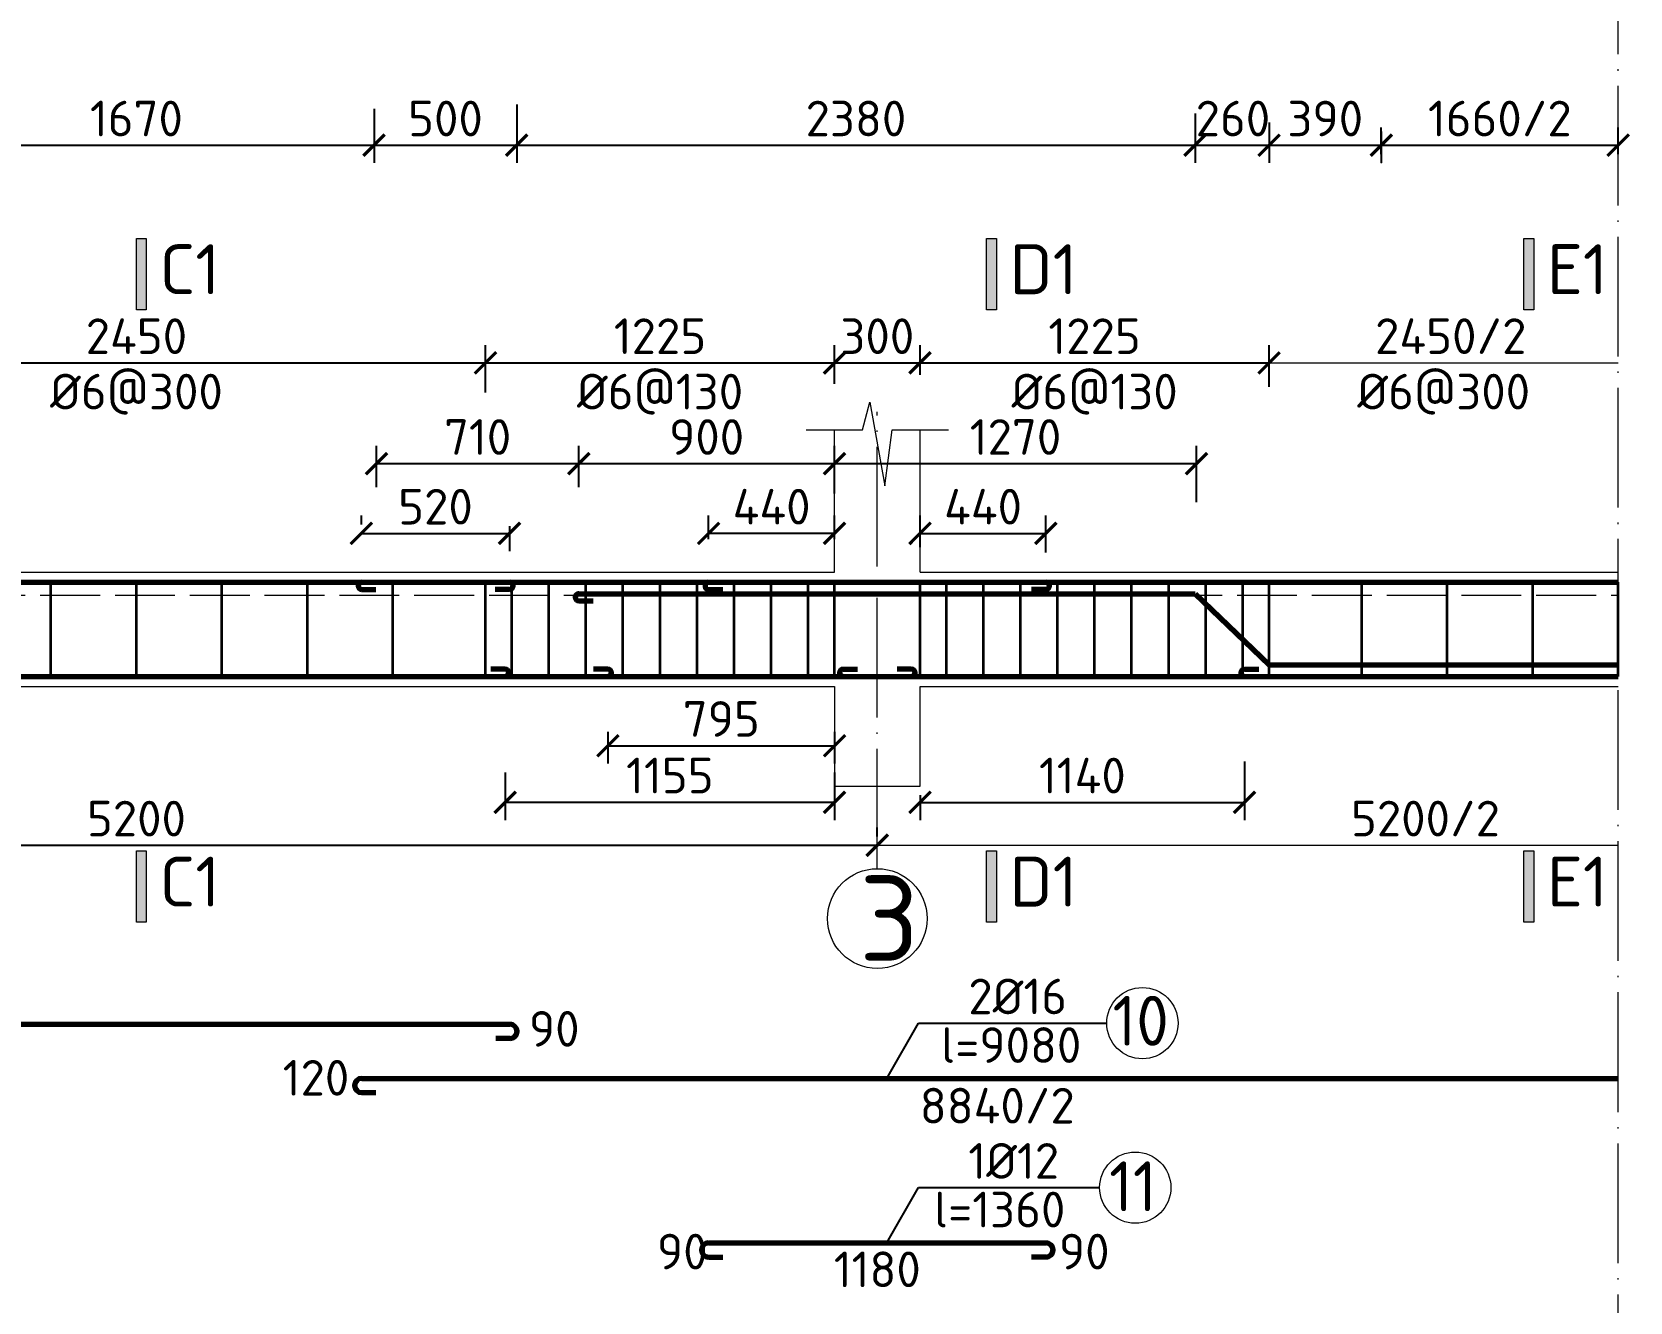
# Model space of a CAD drawing. Header units: millimetres. Extents: x 0 to 4970, y -594 to 1412.
# Drawn here: x 2054.2 to 2166.3, y 349.6 to 438.7 of the extents above; entities that cross this region are included whole.
import ezdxf

# ---------------------------------------------------------------- set-up
doc = ezdxf.new("R2010")
doc.units = ezdxf.units.MM
doc.header["$LTSCALE"] = 0.35
doc.header["$PDMODE"] = 3
doc.linetypes.add('ACAD_ISO02W100', pattern=[15, 12, -3])
doc.linetypes.add('ACAD_ISO04W100', pattern=[30, 24, -3, 0, -3])
doc.layers.get('0').update_dxf_attribs({"lineweight": 50})
for name, color, linetype, lineweight in [('Cot Dai', 7, 'Continuous', 35), ('Cot thep', 2, 'Continuous', 70), ('Cotthepcat', 3, 'Continuous', 70), ('Duong Bao', 6, 'Continuous', 18), ('Kich Thuoc', 1, 'Continuous', 20), ('Ky Hieu', 4, 'Continuous', 20), ('Net Khuat', 5, 'ACAD_ISO02W100', 20), ('NetCat', 7, 'Continuous', 20), ('Text', 40, 'Continuous', 20), ('Truc', 3, 'ACAD_ISO04W100', 20)]:
    doc.layers.add(name, color=color, linetype=linetype, lineweight=lineweight)
doc.styles.get("Standard").update_dxf_attribs({"font": 'isocpeur.ttf'})
doc.styles.add('VN', font='')
doc.styles.get('VN').set_extended_font_data('TCVN 7284')
doc.dimstyles.new('Dim20', dxfattribs={"dimtxt": 2.5, "dimasz": 1.5, "dimexe": 1.25, "dimexo": 0.625, "dimtad": 1, "dimlfac": 20, "dimtxsty": 'Standard', "dimblk": 'ARCHTICK', "dimcen": 2.5, "dimadec": 0, "dimazin": 0, "dimtfac": 1, "dimtmove": 0, "dimatfit": 3, "dimfxl": 1, "dimarcsym": 0})
doc.dimstyles.new('Dim50', dxfattribs={"dimtxt": 2.5, "dimasz": 1.5, "dimexe": 1.25, "dimexo": 0.625, "dimtad": 1, "dimlfac": 50, "dimtxsty": 'Standard', "dimblk": 'ARCHTICK', "dimcen": 2.5, "dimadec": 0, "dimazin": 0, "dimtfac": 1, "dimtmove": 0, "dimatfit": 3, "dimfxl": 1, "dimarcsym": 0})
doc.dimstyles.new('Dim50KT', dxfattribs={"dimtxt": 2.5, "dimasz": 1.5, "dimexe": 1.25, "dimexo": 0.625, "dimtad": 1, "dimlfac": 50, "dimtxsty": 'Standard', "dimblk": 'ARCHTICK', "dimcen": 2.5, "dimse1": 1, "dimse2": 1, "dimsd1": 1, "dimsd2": 1, "dimadec": 0, "dimazin": 0, "dimtfac": 1, "dimtmove": 0, "dimatfit": 3, "dimfxl": 1, "dimarcsym": 0})

# ---------------------------------------------------------------- blocks, each defined once
blk = doc.blocks.new('_ArchTick')
at = {"color": 0, "linetype": 'ByBlock', "const_width": 0.15}
blk.add_lwpolyline([(-0.5, -0.5), (0.5, 0.5)], dxfattribs=at)
blk = doc.blocks.new('*D39')
at = {"layer": 'Defpoints', "color": 0}
for p in [(2044.83, 433.63), (2078.19, 433.93), (2078.19, 430.76)]:
    blk.add_point(p, dxfattribs=at)
at = {"layer": 'Kich Thuoc', "color": 0, "lineweight": -2}
for p, q in [((2044.83, 433), (2044.83, 429.51)), ((2078.19, 433.31), (2078.19, 429.51)), ((2044.83, 430.76), (2078.19, 430.76))]:
    blk.add_line(p, q, dxfattribs=at)
at = {"layer": 'Kich Thuoc', "color": 0, "lineweight": -2, "xscale": 1.5, "yscale": 1.5, "zscale": 1.5, "rotation": 180}
blk.add_blockref('_ArchTick', (2044.83, 430.76), dxfattribs=at)
at = {"layer": 'Kich Thuoc', "color": 0, "lineweight": -2, "xscale": 1.5, "yscale": 1.5, "zscale": 1.5}
blk.add_blockref('_ArchTick', (2078.19, 430.76), dxfattribs=at)
at = {"layer": 'Kich Thuoc', "color": 0, "insert": (2061.51, 432.63), "char_height": 2.5, "attachment_point": 5}
blk.add_mtext('1670', dxfattribs=at)
blk = doc.blocks.new('*D40')
at = {"layer": 'Defpoints', "color": 0}
for p in [(2088.2, 434.23), (2078.19, 433.93), (2088.2, 430.76)]:
    blk.add_point(p, dxfattribs=at)
at = {"layer": 'Kich Thuoc', "color": 0, "lineweight": -2}
for p, q in [((2078.19, 433.31), (2078.19, 429.51)), ((2088.2, 433.61), (2088.2, 429.51)), ((2078.19, 430.76), (2088.2, 430.76))]:
    blk.add_line(p, q, dxfattribs=at)
at = {"layer": 'Kich Thuoc', "color": 0, "lineweight": -2, "xscale": 1.5, "yscale": 1.5, "zscale": 1.5, "rotation": 180}
blk.add_blockref('_ArchTick', (2078.19, 430.76), dxfattribs=at)
at = {"layer": 'Kich Thuoc', "color": 0, "lineweight": -2, "xscale": 1.5, "yscale": 1.5, "zscale": 1.5}
blk.add_blockref('_ArchTick', (2088.2, 430.76), dxfattribs=at)
at = {"layer": 'Kich Thuoc', "color": 0, "insert": (2083.2, 432.63), "char_height": 2.5, "attachment_point": 5}
blk.add_mtext('500', dxfattribs=at)
blk = doc.blocks.new('*D41')
at = {"layer": 'Defpoints', "color": 0}
for p in [(2088.2, 434.23), (2135.81, 433.61), (2135.81, 430.76)]:
    blk.add_point(p, dxfattribs=at)
at = {"layer": 'Kich Thuoc', "color": 0, "lineweight": -2}
for p, q in [((2088.2, 433.61), (2088.2, 429.51)), ((2135.81, 432.98), (2135.81, 429.51)), ((2088.2, 430.76), (2135.81, 430.76))]:
    blk.add_line(p, q, dxfattribs=at)
at = {"layer": 'Kich Thuoc', "color": 0, "lineweight": -2, "xscale": 1.5, "yscale": 1.5, "zscale": 1.5, "rotation": 180}
blk.add_blockref('_ArchTick', (2088.2, 430.76), dxfattribs=at)
at = {"layer": 'Kich Thuoc', "color": 0, "lineweight": -2, "xscale": 1.5, "yscale": 1.5, "zscale": 1.5}
blk.add_blockref('_ArchTick', (2135.81, 430.76), dxfattribs=at)
at = {"layer": 'Kich Thuoc', "color": 0, "insert": (2112.01, 432.63), "char_height": 2.5, "attachment_point": 5}
blk.add_mtext('2380', dxfattribs=at)
blk = doc.blocks.new('*D42')
at = {"layer": 'Defpoints', "color": 0}
for p in [(2135.81, 433.61), (2141.01, 432.98), (2141.01, 430.76)]:
    blk.add_point(p, dxfattribs=at)
at = {"layer": 'Kich Thuoc', "color": 0, "lineweight": -2}
for p, q in [((2135.81, 432.98), (2135.81, 429.51)), ((2141.01, 432.36), (2141.01, 429.51)), ((2135.81, 430.76), (2141.01, 430.76))]:
    blk.add_line(p, q, dxfattribs=at)
at = {"layer": 'Kich Thuoc', "color": 0, "lineweight": -2, "xscale": 1.5, "yscale": 1.5, "zscale": 1.5, "rotation": 180}
blk.add_blockref('_ArchTick', (2135.81, 430.76), dxfattribs=at)
at = {"layer": 'Kich Thuoc', "color": 0, "lineweight": -2, "xscale": 1.5, "yscale": 1.5, "zscale": 1.5}
blk.add_blockref('_ArchTick', (2141.01, 430.76), dxfattribs=at)
at = {"layer": 'Kich Thuoc', "color": 0, "insert": (2138.47, 432.63), "char_height": 2.5, "attachment_point": 5}
blk.add_mtext('260', dxfattribs=at)
blk = doc.blocks.new('*D43')
at = {"layer": 'Defpoints', "color": 0}
for p in [(2141.01, 432.98), (2148.88, 432.36), (2148.88, 430.76)]:
    blk.add_point(p, dxfattribs=at)
at = {"layer": 'Kich Thuoc', "color": 0, "lineweight": -2}
for p, q in [((2141.01, 432.36), (2141.01, 429.51)), ((2141.01, 430.76), (2148.88, 430.76)), ((2148.88, 431.73), (2148.88, 429.51))]:
    blk.add_line(p, q, dxfattribs=at)
at = {"layer": 'Kich Thuoc', "color": 0, "lineweight": -2, "xscale": 1.5, "yscale": 1.5, "zscale": 1.5, "rotation": 180}
blk.add_blockref('_ArchTick', (2141.01, 430.76), dxfattribs=at)
at = {"layer": 'Kich Thuoc', "color": 0, "lineweight": -2, "xscale": 1.5, "yscale": 1.5, "zscale": 1.5}
blk.add_blockref('_ArchTick', (2148.88, 430.76), dxfattribs=at)
at = {"layer": 'Kich Thuoc', "color": 0, "insert": (2144.95, 432.63), "char_height": 2.5, "attachment_point": 5}
blk.add_mtext('390', dxfattribs=at)
blk = doc.blocks.new('*D45')
at = {"layer": 'Defpoints', "color": 0}
for p in [(2101.67, 350.03), (2125.34, 350.03), (2125.34, 350.03)]:
    blk.add_point(p, dxfattribs=at)
at = {"layer": 'Kich Thuoc', "color": 0, "insert": (2113.51, 351.9), "char_height": 2.5, "attachment_point": 5}
blk.add_mtext('1180', dxfattribs=at)
blk = doc.blocks.new('*D46')
at = {"layer": 'Defpoints', "color": 0}
for p in [(2078.36, 365.46), (2165.51, 365.46), (2165.51, 361.51)]:
    blk.add_point(p, dxfattribs=at)
at = {"layer": 'Kich Thuoc', "color": 0, "insert": (2121.93, 363.38), "char_height": 2.5, "attachment_point": 5}
blk.add_mtext('8840/2', dxfattribs=at)
blk = doc.blocks.new('*D54')
at = {"layer": 'Defpoints', "color": 0}
for p in [(2009.51, 381.65), (2113.51, 381.65), (2113.51, 381.65)]:
    blk.add_point(p, dxfattribs=at)
at = {"layer": 'Kich Thuoc', "color": 0, "lineweight": -2}
for p, q in [((2009.51, 382.27), (2009.51, 382.9)), ((2113.51, 382.27), (2113.51, 382.9)), ((2009.51, 381.65), (2113.51, 381.65))]:
    blk.add_line(p, q, dxfattribs=at)
at = {"layer": 'Kich Thuoc', "color": 0, "lineweight": -2, "xscale": 1.5, "yscale": 1.5, "zscale": 1.5, "rotation": 180}
blk.add_blockref('_ArchTick', (2009.51, 381.65), dxfattribs=at)
at = {"layer": 'Kich Thuoc', "color": 0, "lineweight": -2, "xscale": 1.5, "yscale": 1.5, "zscale": 1.5}
blk.add_blockref('_ArchTick', (2113.51, 381.65), dxfattribs=at)
at = {"layer": 'Kich Thuoc', "color": 0, "insert": (2061.51, 383.52), "char_height": 2.5, "attachment_point": 5}
blk.add_mtext('5200', dxfattribs=at)
blk = doc.blocks.new('*D61')
at = {"layer": 'Defpoints', "color": 0}
for p in [(2086.01, 415.49), (2037.01, 414.74), (2086.01, 412.77)]:
    blk.add_point(p, dxfattribs=at)
at = {"layer": 'Kich Thuoc', "color": 0, "lineweight": -2}
for p, q in [((2037.01, 415.36), (2037.01, 416.74)), ((2086.01, 413.4), (2086.01, 416.74)), ((2037.01, 415.49), (2086.01, 415.49))]:
    blk.add_line(p, q, dxfattribs=at)
at = {"layer": 'Kich Thuoc', "color": 0, "lineweight": -2, "xscale": 1.5, "yscale": 1.5, "zscale": 1.5, "rotation": 180}
blk.add_blockref('_ArchTick', (2037.01, 415.49), dxfattribs=at)
at = {"layer": 'Kich Thuoc', "color": 0, "lineweight": -2, "xscale": 1.5, "yscale": 1.5, "zscale": 1.5}
blk.add_blockref('_ArchTick', (2086.01, 415.49), dxfattribs=at)
at = {"layer": 'Kich Thuoc', "color": 0, "insert": (2061.51, 417.36), "char_height": 2.5, "attachment_point": 5}
blk.add_mtext('2450', dxfattribs=at)
blk = doc.blocks.new('*D62')
at = {"layer": 'Defpoints', "color": 0}
for p in [(2110.51, 415.49), (2086.01, 412.77), (2110.51, 413.4)]:
    blk.add_point(p, dxfattribs=at)
at = {"layer": 'Kich Thuoc', "color": 0, "lineweight": -2}
for p, q in [((2086.01, 413.4), (2086.01, 416.74)), ((2110.51, 414.02), (2110.51, 416.74)), ((2086.01, 415.49), (2110.51, 415.49))]:
    blk.add_line(p, q, dxfattribs=at)
at = {"layer": 'Kich Thuoc', "color": 0, "lineweight": -2, "xscale": 1.5, "yscale": 1.5, "zscale": 1.5, "rotation": 180}
blk.add_blockref('_ArchTick', (2086.01, 415.49), dxfattribs=at)
at = {"layer": 'Kich Thuoc', "color": 0, "lineweight": -2, "xscale": 1.5, "yscale": 1.5, "zscale": 1.5}
blk.add_blockref('_ArchTick', (2110.51, 415.49), dxfattribs=at)
at = {"layer": 'Kich Thuoc', "color": 0, "insert": (2098.26, 417.36), "char_height": 2.5, "attachment_point": 5}
blk.add_mtext('1225', dxfattribs=at)
blk = doc.blocks.new('*D63')
at = {"layer": 'Defpoints', "color": 0}
for p in [(2116.51, 415.49), (2116.51, 414.02), (2110.51, 413.4)]:
    blk.add_point(p, dxfattribs=at)
at = {"layer": 'Kich Thuoc', "color": 0, "lineweight": -2}
for p, q in [((2110.51, 414.02), (2110.51, 416.74)), ((2116.51, 414.65), (2116.51, 416.74)), ((2110.51, 415.49), (2116.51, 415.49))]:
    blk.add_line(p, q, dxfattribs=at)
at = {"layer": 'Kich Thuoc', "color": 0, "lineweight": -2, "xscale": 1.5, "yscale": 1.5, "zscale": 1.5, "rotation": 180}
blk.add_blockref('_ArchTick', (2110.51, 415.49), dxfattribs=at)
at = {"layer": 'Kich Thuoc', "color": 0, "lineweight": -2, "xscale": 1.5, "yscale": 1.5, "zscale": 1.5}
blk.add_blockref('_ArchTick', (2116.51, 415.49), dxfattribs=at)
at = {"layer": 'Kich Thuoc', "color": 0, "insert": (2113.51, 417.36), "char_height": 2.5, "attachment_point": 5}
blk.add_mtext('300', dxfattribs=at)
blk = doc.blocks.new('*D64')
at = {"layer": 'Defpoints', "color": 0}
for p in [(2141.01, 415.49), (2116.51, 414.02), (2141.01, 413.19)]:
    blk.add_point(p, dxfattribs=at)
at = {"layer": 'Kich Thuoc', "color": 0, "lineweight": -2}
for p, q in [((2116.51, 414.65), (2116.51, 416.74)), ((2141.01, 413.81), (2141.01, 416.74)), ((2116.51, 415.49), (2141.01, 415.49))]:
    blk.add_line(p, q, dxfattribs=at)
at = {"layer": 'Kich Thuoc', "color": 0, "lineweight": -2, "xscale": 1.5, "yscale": 1.5, "zscale": 1.5, "rotation": 180}
blk.add_blockref('_ArchTick', (2116.51, 415.49), dxfattribs=at)
at = {"layer": 'Kich Thuoc', "color": 0, "lineweight": -2, "xscale": 1.5, "yscale": 1.5, "zscale": 1.5}
blk.add_blockref('_ArchTick', (2141.01, 415.49), dxfattribs=at)
at = {"layer": 'Kich Thuoc', "color": 0, "insert": (2128.76, 417.36), "char_height": 2.5, "attachment_point": 5}
blk.add_mtext('1225', dxfattribs=at)
blk = doc.blocks.new('*D71')
at = {"layer": 'Defpoints', "color": 0}
for p in [(2094.6, 390.23), (2110.51, 390.23), (2110.51, 388.63)]:
    blk.add_point(p, dxfattribs=at)
at = {"layer": 'Kich Thuoc', "color": 0, "lineweight": -2}
for p, q in [((2094.6, 389.6), (2094.6, 387.38)), ((2110.51, 389.6), (2110.51, 387.38)), ((2094.6, 388.63), (2110.51, 388.63))]:
    blk.add_line(p, q, dxfattribs=at)
at = {"layer": 'Kich Thuoc', "color": 0, "lineweight": -2, "xscale": 1.5, "yscale": 1.5, "zscale": 1.5, "rotation": 180}
blk.add_blockref('_ArchTick', (2094.6, 388.63), dxfattribs=at)
at = {"layer": 'Kich Thuoc', "color": 0, "lineweight": -2, "xscale": 1.5, "yscale": 1.5, "zscale": 1.5}
blk.add_blockref('_ArchTick', (2110.51, 388.63), dxfattribs=at)
at = {"layer": 'Kich Thuoc', "color": 0, "insert": (2102.56, 390.51), "char_height": 2.5, "attachment_point": 5}
blk.add_mtext('795', dxfattribs=at)
blk = doc.blocks.new('*D72')
at = {"layer": 'Defpoints', "color": 0}
for p in [(2087.39, 387.38), (2110.51, 387.38), (2087.39, 384.66)]:
    blk.add_point(p, dxfattribs=at)
at = {"layer": 'Kich Thuoc', "color": 0, "lineweight": -2}
for p, q in [((2087.39, 386.76), (2087.39, 383.41)), ((2110.51, 386.76), (2110.51, 383.41)), ((2110.51, 384.66), (2087.39, 384.66))]:
    blk.add_line(p, q, dxfattribs=at)
at = {"layer": 'Kich Thuoc', "color": 0, "lineweight": -2, "xscale": 1.5, "yscale": 1.5, "zscale": 1.5, "rotation": 180}
blk.add_blockref('_ArchTick', (2087.39, 384.66), dxfattribs=at)
at = {"layer": 'Kich Thuoc', "color": 0, "lineweight": -2, "xscale": 1.5, "yscale": 1.5, "zscale": 1.5}
blk.add_blockref('_ArchTick', (2110.51, 384.66), dxfattribs=at)
at = {"layer": 'Kich Thuoc', "color": 0, "insert": (2098.95, 386.54), "char_height": 2.5, "attachment_point": 5}
blk.add_mtext('1155', dxfattribs=at)
blk = doc.blocks.new('*D118')
at = {"layer": 'Defpoints', "color": 0}
for p in [(2139.28, 388.14), (2116.51, 385.8), (2139.28, 384.66)]:
    blk.add_point(p, dxfattribs=at)
at = {"layer": 'Kich Thuoc', "color": 0, "lineweight": -2}
for p, q in [((2139.28, 387.52), (2139.28, 383.41)), ((2116.51, 385.17), (2116.51, 383.41)), ((2116.51, 384.66), (2139.28, 384.66))]:
    blk.add_line(p, q, dxfattribs=at)
at = {"layer": 'Kich Thuoc', "color": 0, "lineweight": -2, "xscale": 1.5, "yscale": 1.5, "zscale": 1.5, "rotation": 180}
blk.add_blockref('_ArchTick', (2116.51, 384.66), dxfattribs=at)
at = {"layer": 'Kich Thuoc', "color": 0, "lineweight": -2, "xscale": 1.5, "yscale": 1.5, "zscale": 1.5}
blk.add_blockref('_ArchTick', (2139.28, 384.66), dxfattribs=at)
at = {"layer": 'Kich Thuoc', "color": 0, "insert": (2127.9, 386.54), "char_height": 2.5, "attachment_point": 5}
blk.add_mtext('1140', dxfattribs=at)
blk = doc.blocks.new('*D73')
at = {"layer": 'Defpoints', "color": 0}
for p in [(2087.7, 404.66), (2077.3, 403.53), (2087.7, 403.53)]:
    blk.add_point(p, dxfattribs=at)
at = {"layer": 'Kich Thuoc', "color": 0, "lineweight": -2}
for p, q in [((2077.3, 404.15), (2077.3, 404.78)), ((2087.7, 404.03), (2087.7, 402.28)), ((2077.3, 403.53), (2087.7, 403.53))]:
    blk.add_line(p, q, dxfattribs=at)
at = {"layer": 'Kich Thuoc', "color": 0, "lineweight": -2, "xscale": 1.5, "yscale": 1.5, "zscale": 1.5, "rotation": 180}
blk.add_blockref('_ArchTick', (2077.3, 403.53), dxfattribs=at)
at = {"layer": 'Kich Thuoc', "color": 0, "lineweight": -2, "xscale": 1.5, "yscale": 1.5, "zscale": 1.5}
blk.add_blockref('_ArchTick', (2087.7, 403.53), dxfattribs=at)
at = {"layer": 'Kich Thuoc', "color": 0, "insert": (2082.5, 405.4), "char_height": 2.5, "attachment_point": 5}
blk.add_mtext('520', dxfattribs=at)
blk = doc.blocks.new('*D74')
at = {"layer": 'Defpoints', "color": 0}
for p in [(2092.56, 408.42), (2078.36, 406.15), (2092.56, 406.15)]:
    blk.add_point(p, dxfattribs=at)
at = {"layer": 'Kich Thuoc', "color": 0, "lineweight": -2}
for p, q in [((2078.36, 406.78), (2078.36, 409.67)), ((2092.56, 406.78), (2092.56, 409.67)), ((2078.36, 408.42), (2092.56, 408.42))]:
    blk.add_line(p, q, dxfattribs=at)
at = {"layer": 'Kich Thuoc', "color": 0, "lineweight": -2, "xscale": 1.5, "yscale": 1.5, "zscale": 1.5, "rotation": 180}
blk.add_blockref('_ArchTick', (2078.36, 408.42), dxfattribs=at)
at = {"layer": 'Kich Thuoc', "color": 0, "lineweight": -2, "xscale": 1.5, "yscale": 1.5, "zscale": 1.5}
blk.add_blockref('_ArchTick', (2092.56, 408.42), dxfattribs=at)
at = {"layer": 'Kich Thuoc', "color": 0, "insert": (2085.46, 410.29), "char_height": 2.5, "attachment_point": 5}
blk.add_mtext('710', dxfattribs=at)
blk = doc.blocks.new('*D75')
at = {"layer": 'Defpoints', "color": 0}
for p in [(2110.51, 408.42), (2092.56, 406.15), (2110.51, 405.7)]:
    blk.add_point(p, dxfattribs=at)
at = {"layer": 'Kich Thuoc', "color": 0, "lineweight": -2}
for p, q in [((2092.56, 406.78), (2092.56, 409.67)), ((2110.51, 406.32), (2110.51, 409.67)), ((2092.56, 408.42), (2110.51, 408.42))]:
    blk.add_line(p, q, dxfattribs=at)
at = {"layer": 'Kich Thuoc', "color": 0, "lineweight": -2, "xscale": 1.5, "yscale": 1.5, "zscale": 1.5, "rotation": 180}
blk.add_blockref('_ArchTick', (2092.56, 408.42), dxfattribs=at)
at = {"layer": 'Kich Thuoc', "color": 0, "lineweight": -2, "xscale": 1.5, "yscale": 1.5, "zscale": 1.5}
blk.add_blockref('_ArchTick', (2110.51, 408.42), dxfattribs=at)
at = {"layer": 'Kich Thuoc', "color": 0, "insert": (2101.53, 410.29), "char_height": 2.5, "attachment_point": 5}
blk.add_mtext('900', dxfattribs=at)
blk = doc.blocks.new('*D76')
at = {"layer": 'Defpoints', "color": 0}
for p in [(2101.67, 403.53), (2101.67, 402.49), (2110.51, 402.49)]:
    blk.add_point(p, dxfattribs=at)
at = {"layer": 'Kich Thuoc', "color": 0, "lineweight": -2}
for p, q in [((2101.67, 403.12), (2101.67, 404.78)), ((2110.51, 403.12), (2110.51, 404.78)), ((2110.51, 403.53), (2101.67, 403.53))]:
    blk.add_line(p, q, dxfattribs=at)
at = {"layer": 'Kich Thuoc', "color": 0, "lineweight": -2, "xscale": 1.5, "yscale": 1.5, "zscale": 1.5, "rotation": 180}
blk.add_blockref('_ArchTick', (2101.67, 403.53), dxfattribs=at)
at = {"layer": 'Kich Thuoc', "color": 0, "lineweight": -2, "xscale": 1.5, "yscale": 1.5, "zscale": 1.5}
blk.add_blockref('_ArchTick', (2110.51, 403.53), dxfattribs=at)
at = {"layer": 'Kich Thuoc', "color": 0, "insert": (2106.09, 405.4), "char_height": 2.5, "attachment_point": 5}
blk.add_mtext('440', dxfattribs=at)
blk = doc.blocks.new('*D77')
at = {"layer": 'Defpoints', "color": 0}
for p in [(2125.34, 403.53), (2116.51, 401.93), (2125.34, 401.55)]:
    blk.add_point(p, dxfattribs=at)
at = {"layer": 'Kich Thuoc', "color": 0, "lineweight": -2}
for p, q in [((2116.51, 402.56), (2116.51, 404.78)), ((2125.34, 402.18), (2125.34, 404.78)), ((2116.51, 403.53), (2125.34, 403.53))]:
    blk.add_line(p, q, dxfattribs=at)
at = {"layer": 'Kich Thuoc', "color": 0, "lineweight": -2, "xscale": 1.5, "yscale": 1.5, "zscale": 1.5, "rotation": 180}
blk.add_blockref('_ArchTick', (2116.51, 403.53), dxfattribs=at)
at = {"layer": 'Kich Thuoc', "color": 0, "lineweight": -2, "xscale": 1.5, "yscale": 1.5, "zscale": 1.5}
blk.add_blockref('_ArchTick', (2125.34, 403.53), dxfattribs=at)
at = {"layer": 'Kich Thuoc', "color": 0, "insert": (2120.93, 405.4), "char_height": 2.5, "attachment_point": 5}
blk.add_mtext('440', dxfattribs=at)
blk = doc.blocks.new('*D78')
at = {"layer": 'Defpoints', "color": 0}
for p in [(2110.51, 408.42), (2135.91, 408.42), (2135.91, 405.1)]:
    blk.add_point(p, dxfattribs=at)
at = {"layer": 'Kich Thuoc', "color": 0, "lineweight": -2}
for p, q in [((2110.51, 409.04), (2110.51, 409.67)), ((2135.91, 405.72), (2135.91, 409.67)), ((2110.51, 408.42), (2135.91, 408.42))]:
    blk.add_line(p, q, dxfattribs=at)
at = {"layer": 'Kich Thuoc', "color": 0, "lineweight": -2, "xscale": 1.5, "yscale": 1.5, "zscale": 1.5, "rotation": 180}
blk.add_blockref('_ArchTick', (2110.51, 408.42), dxfattribs=at)
at = {"layer": 'Kich Thuoc', "color": 0, "lineweight": -2, "xscale": 1.5, "yscale": 1.5, "zscale": 1.5}
blk.add_blockref('_ArchTick', (2135.91, 408.42), dxfattribs=at)
at = {"layer": 'Kich Thuoc', "color": 0, "insert": (2123.21, 410.29), "char_height": 2.5, "attachment_point": 5}
blk.add_mtext('1270', dxfattribs=at)
blk = doc.blocks.new('*D222')
at = {"layer": 'Defpoints', "color": 0}
for p in [(2165.51, 430.76), (2148.88, 429.51), (2165.51, 429.51)]:
    blk.add_point(p, dxfattribs=at)
at = {"layer": 'Kich Thuoc', "color": 0, "lineweight": -2}
for p, q in [((2148.88, 430.13), (2148.88, 432.01)), ((2165.51, 430.13), (2165.51, 432.01)), ((2148.88, 430.76), (2165.51, 430.76))]:
    blk.add_line(p, q, dxfattribs=at)
at = {"layer": 'Kich Thuoc', "color": 0, "lineweight": -2, "xscale": 1.5, "yscale": 1.5, "zscale": 1.5, "rotation": 180}
blk.add_blockref('_ArchTick', (2148.88, 430.76), dxfattribs=at)
at = {"layer": 'Kich Thuoc', "color": 0, "lineweight": -2, "xscale": 1.5, "yscale": 1.5, "zscale": 1.5}
blk.add_blockref('_ArchTick', (2165.51, 430.76), dxfattribs=at)
at = {"layer": 'Kich Thuoc', "color": 0, "insert": (2157.2, 432.63), "char_height": 2.5, "attachment_point": 5}
blk.add_mtext('1660/2', dxfattribs=at)
blk = doc.blocks.new('*D225')
at = {"layer": 'Defpoints', "color": 0}
for p in [(1908.51, 370.79), (2086.36, 370.79), (2086.36, 365.63)]:
    blk.add_point(p, dxfattribs=at)
at = {"layer": 'Kich Thuoc', "color": 0, "insert": (1997.43, 367.5), "char_height": 2.5, "attachment_point": 5}
blk.add_mtext('9220', dxfattribs=at)

msp = doc.modelspace()

# ---------------------------------------------------------------- hatches: boundary and pattern name
at = {"layer": 'NetCat'}
h = msp.add_hatch(color=256, dxfattribs=at)
h.paths.add_polyline_path([(2061.50577, 424.210881), (2062.20577, 424.210881), (2062.20577, 419.210881), (2061.50577, 419.210881)])
edge = h.paths.add_edge_path(flags=17)
edge.add_line((2061.50577, 419.210881), (2061.50577, 424.210881))
h = msp.add_hatch(color=256, dxfattribs=at)
h.paths.add_polyline_path([(2121.176427, 424.210881), (2121.876427, 424.210881), (2121.876427, 419.210881), (2121.176427, 419.210881)])
edge = h.paths.add_edge_path(flags=17)
edge.add_line((2121.176427, 419.210881), (2121.176427, 424.210881))
h = msp.add_hatch(color=256, dxfattribs=at)
h.paths.add_polyline_path([(2158.895946, 424.210881), (2159.595946, 424.210881), (2159.595946, 419.210881), (2158.895946, 419.210881)])
edge = h.paths.add_edge_path(flags=17)
edge.add_line((2158.895946, 419.210881), (2158.895946, 424.210881))
h = msp.add_hatch(color=256, dxfattribs=at)
h.paths.add_polyline_path([(2061.50577, 381.249883), (2062.20577, 381.249883), (2062.20577, 376.249883), (2061.50577, 376.249883)])
edge = h.paths.add_edge_path(flags=17)
edge.add_line((2061.50577, 376.249883), (2061.50577, 381.249883))
h = msp.add_hatch(color=256, dxfattribs=at)
h.paths.add_polyline_path([(2121.176427, 381.249883), (2121.876427, 381.249883), (2121.876427, 376.249883), (2121.176427, 376.249883)])
edge = h.paths.add_edge_path(flags=17)
edge.add_line((2121.176427, 376.249883), (2121.176427, 381.249883))
h = msp.add_hatch(color=256, dxfattribs=at)
h.paths.add_polyline_path([(2158.895946, 381.249883), (2159.595946, 381.249883), (2159.595946, 376.249883), (2158.895946, 376.249883)])
edge = h.paths.add_edge_path(flags=17)
edge.add_line((2158.895946, 376.249883), (2158.895946, 381.249883))

# ---------------------------------------------------------------- linework, layer by layer
at = {"layer": 'Cot Dai'}
for p, q in [((2055.510771, 393.497564), (2055.510771, 400.097564)), ((2061.510771, 393.497564), (2061.510771, 400.097564)), ((2067.510771, 393.497564), (2067.510771, 400.097564)), ((2073.510771, 393.497564), (2073.510771, 400.097564)), ((2079.510771, 393.497564), (2079.510771, 400.097564)), ((2086.010771, 393.497564), (2086.010771, 400.097564)), ((2087.860771, 393.497564), (2087.860771, 400.097564)), ((2090.460771, 393.497564), (2090.460771, 400.097564)), ((2093.060771, 393.497564), (2093.060771, 400.097564)), ((2095.660771, 393.497564), (2095.660771, 400.097564)), ((2098.260771, 393.497564), (2098.260771, 400.097564)), ((2100.860771, 393.497564), (2100.860771, 400.097564)), ((2103.460771, 393.497564), (2103.460771, 400.097564)), ((2106.060771, 393.497564), (2106.060771, 400.097564)), ((2108.660771, 393.497564), (2108.660771, 400.097564)), ((2110.510771, 393.497564), (2110.510771, 400.097564)), ((2116.510771, 393.497564), (2116.510771, 400.097564)), ((2118.360771, 393.497564), (2118.360771, 400.097564)), ((2120.960771, 393.497564), (2120.960771, 400.097564)), ((2123.560771, 393.497564), (2123.560771, 400.097564)), ((2126.160771, 393.497564), (2126.160771, 400.097564)), ((2128.760771, 393.497564), (2128.760771, 400.097564)), ((2131.360771, 393.497564), (2131.360771, 400.097564)), ((2133.960771, 393.497564), (2133.960771, 400.097564)), ((2136.560771, 393.497564), (2136.560771, 400.097564)), ((2139.160771, 393.497564), (2139.160771, 400.097564)), ((2141.010771, 393.497564), (2141.010771, 400.097564)), ((2147.510771, 393.497564), (2147.510771, 400.097564)), ((2153.510771, 393.497564), (2153.510771, 400.097564)), ((2159.510771, 393.497564), (2159.510771, 400.097564)), ((2165.510771, 393.497564), (2165.510771, 400.097564))]:
    msp.add_line(p, q, dxfattribs=at)
at = {"layer": 'Cot thep'}
for p, q in [((1903.210771, 400.097564), (2087.857399, 400.097564)), ((2076.857399, 400.097564), (2165.510771, 400.097564)), ((2092.529314, 399.297564), (2135.810771, 399.297564)), ((2135.810771, 399.297564), (2141.010771, 394.297564)), ((2111.110771, 393.997564), (2112.110771, 393.997564)), ((2115.910771, 393.997564), (2114.910771, 393.997564)), ((2141.010771, 394.297564), (2165.510771, 394.297564)), ((2006.510771, 393.497564), (2116.510771, 393.497564)), ((2110.510771, 393.497564), (2165.510771, 393.497564)), ((1903.210771, 369.090389), (2087.725829, 369.090389)), ((2077.325829, 365.294424), (2165.510771, 365.294424)), ((2101.668447, 353.756515), (2125.34229, 353.756515))]:
    msp.add_line(p, q, dxfattribs=at)
for centre, start, end in [((2111.110771, 393.747564), 90, 270), ((2115.910771, 393.747564), 270, 90)]:
    msp.add_arc(centre, 0.25, start, end, dxfattribs=at)
at = {"layer": 'Cotthepcat'}
for p, q in [((2077.325829, 399.597564), (2078.325829, 399.597564)), ((2087.700829, 399.597564), (2086.700829, 399.597564)), ((2101.668447, 399.597564), (2102.668447, 399.597564)), ((2125.34229, 399.597564), (2124.34229, 399.597564)), ((2092.557399, 398.797564), (2093.557399, 398.797564)), ((2087.390569, 393.997564), (2086.390569, 393.997564)), ((2094.600922, 393.997564), (2093.600922, 393.997564)), ((2139.282623, 393.997564), (2140.282623, 393.997564)), ((2087.725829, 368.090389), (2086.725829, 368.090389)), ((2077.325829, 364.294424), (2078.325829, 364.294424)), ((2101.668447, 352.756515), (2102.668447, 352.756515)), ((2125.34229, 352.756515), (2124.34229, 352.756515))]:
    msp.add_line(p, q, dxfattribs=at)
for centre, radius, start, end in [((2077.325829, 399.847564), 0.25, 90, 270), ((2087.700829, 399.847564), 0.25, 270, 90), ((2092.557399, 399.047564), 0.25, 90, 270), ((2101.668447, 399.847564), 0.25, 90, 270), ((2125.34229, 399.847564), 0.25, 270, 90), ((2087.390569, 393.747564), 0.25, 270, 90), ((2094.600922, 393.747564), 0.25, 270, 90), ((2139.282623, 393.747564), 0.25, 90, 270), ((2087.725829, 368.590389), 0.5, 270, 90), ((2077.325829, 364.794424), 0.5, 90, 270), ((2101.668447, 353.256515), 0.5, 90, 270), ((2125.34229, 353.256515), 0.5, 270, 90)]:
    msp.add_arc(centre, radius, start, end, dxfattribs=at)
at = {"layer": 'Duong Bao'}
for p, q in [((2110.510771, 400.797564), (2110.510771, 410.797564)), ((2116.510771, 400.797564), (2116.510771, 410.797564)), ((2012.510771, 400.797564), (2110.510771, 400.797564)), ((2116.510771, 400.797564), (2165.510771, 400.797564)), ((2012.510771, 392.797564), (2110.510771, 392.797564)), ((2110.510771, 392.797564), (2110.510771, 385.797564)), ((2116.510771, 385.797564), (2116.510771, 392.797564)), ((2116.510771, 392.797564), (2165.510771, 392.797564)), ((2110.510771, 385.797564), (2116.510771, 385.797564))]:
    msp.add_line(p, q, dxfattribs=at)
at = {"layer": 'Kich Thuoc'}
for p, q in [((2148.882623, 431.734327), (2148.882623, 429.506432)), ((2141.010771, 413.81446), (2141.010771, 416.738735)), ((2141.010771, 415.488735), (2165.510771, 415.488735)), ((2113.510771, 382.273028), (2113.510771, 382.898028)), ((2113.510771, 381.648028), (2165.510771, 381.648028))]:
    msp.add_line(p, q, dxfattribs=at)
at = {"layer": 'Ky Hieu'}
for p, q in [((2123.115157, 369.16904), (2129.615157, 369.16904)), ((2123.115157, 357.631131), (2129.115157, 357.631131))]:
    msp.add_line(p, q, dxfattribs=at)
msp.add_lwpolyline([(2108.510771, 410.797564), (2108.510771, 410.797564), (2112.475495, 410.797564), (2112.993133, 412.729416), (2114.028409, 406.865713), (2114.546047, 410.797564), (2118.510771, 410.797564), (2118.510771, 410.797564)], dxfattribs=at)
for centre, radius in [((2113.510771, 376.50615), 3.5), ((2132.115157, 369.16904), 2.5), ((2131.615157, 357.631131), 2.5)]:
    msp.add_circle(centre, radius, dxfattribs=at)
at = {"layer": 'Net Khuat'}
msp.add_line((1902.510771, 399.197564), (2165.510771, 399.197564), dxfattribs=at)
at = {"layer": 'NetCat'}
for p, q in [((2061.50577, 419.210881), (2061.50577, 424.210881)), ((2061.50577, 419.210881), (2061.50577, 424.210881)), ((2121.176427, 419.210881), (2121.176427, 424.210881)), ((2121.176427, 419.210881), (2121.176427, 424.210881)), ((2158.895946, 419.210881), (2158.895946, 424.210881)), ((2158.895946, 419.210881), (2158.895946, 424.210881)), ((2061.50577, 376.249883), (2061.50577, 381.249883)), ((2061.50577, 376.249883), (2061.50577, 381.249883)), ((2121.176427, 376.249883), (2121.176427, 381.249883)), ((2121.176427, 376.249883), (2121.176427, 381.249883)), ((2158.895946, 376.249883), (2158.895946, 381.249883)), ((2158.895946, 376.249883), (2158.895946, 381.249883))]:
    msp.add_line(p, q, dxfattribs=at)
for points in [[(2061.50577, 424.210881), (2062.20577, 424.210881), (2062.20577, 419.210881), (2061.50577, 419.210881), (2061.50577, 424.210881)], [(2121.176427, 424.210881), (2121.876427, 424.210881), (2121.876427, 419.210881), (2121.176427, 419.210881), (2121.176427, 424.210881)], [(2158.895946, 424.210881), (2159.595946, 424.210881), (2159.595946, 419.210881), (2158.895946, 419.210881), (2158.895946, 424.210881)], [(2061.50577, 381.249883), (2062.20577, 381.249883), (2062.20577, 376.249883), (2061.50577, 376.249883), (2061.50577, 381.249883)], [(2121.176427, 381.249883), (2121.876427, 381.249883), (2121.876427, 376.249883), (2121.176427, 376.249883), (2121.176427, 381.249883)], [(2158.895946, 381.249883), (2159.595946, 381.249883), (2159.595946, 376.249883), (2158.895946, 376.249883), (2158.895946, 381.249883)]]:
    msp.add_lwpolyline(points, dxfattribs=at)
at = {"layer": 'Truc'}
for p, q in [((2165.510771, 235.734234), (2165.510771, 526.305266)), ((2113.510771, 380.00615), (2113.510771, 412.061919)), ((2113.510771, 380.00615), (2113.510771, 405.655751))]:
    msp.add_line(p, q, dxfattribs=at)

# ---------------------------------------------------------------- block references
at = {"layer": 'Kich Thuoc', "xscale": 1.5, "yscale": 1.5, "zscale": 1.5, "rotation": 180}
for p in [(2148.882623, 430.756432), (2141.010771, 415.488735), (2113.510771, 381.648028)]:
    msp.add_blockref('_ArchTick', p, dxfattribs=at)

# ---------------------------------------------------------------- texts
at = {"layer": 'Kich Thuoc', "char_height": 2.5, "attachment_point": 5}
for s, insert in [('2450/2', (2153.756041, 417.363735)), ('5200/2', (2151.980693, 383.523028))]:
    msp.add_mtext(s, dxfattribs=dict(at, insert=insert))
at = {"layer": 'Kich Thuoc', "char_height": 2.5}
for s, insert, width, attachment_point in [('%%C6@300', (2061.510771, 413.292041), 24.5, 5), ('%%C6@130', (2098.260771, 413.292041), 24.5, 5), ('%%C6@130', (2128.760771, 413.292041), 24.5, 5), ('%%C6@300', (2153.260771, 413.292041), 24.5, 5), ('90', (2089.0601, 370.020521), 3.45107973, 1), ('120', (2071.778377, 366.585006), 3.45107973, 1), ('90', (2098.046118, 354.395713), 3.45107973, 1), ('90', (2126.256347, 354.395713), 3.45107973, 1)]:
    msp.add_mtext(s, dxfattribs=dict(at, insert=insert, width=width, attachment_point=attachment_point))
at = {"layer": 'Ky Hieu', "style": 'VN'}
for s, p in [('10', (2130.015317, 367.585905)), ('11', (2129.777909, 355.973956))]:
    msp.add_text(s, height=3.5, dxfattribs=at).set_placement(p)
at = {"layer": 'Ky Hieu', "char_height": 2.5, "attachment_point": 7}
for s, insert in [('2%%C16', (2119.894815, 369.79404)), ('l=9080', (2117.994815, 366.382521)), ('1%%C12', (2119.894815, 358.256131)), ('l=1360', (2117.494815, 354.844612))]:
    msp.add_mtext(s, dxfattribs=dict(at, insert=insert))
at = {"layer": 'Text', "attachment_point": 1}
for s, insert, char_height, width in [('C1', (2063.129164, 423.808248), 3.5, 11.43756339), ('D1', (2122.799821, 423.808248), 3.5, 11.43756339), ('E1', (2160.51934, 423.808248), 3.5, 11.43756339), ('C1', (2063.129164, 380.84725), 3.5, 11.43756339), ('D1', (2122.799821, 380.84725), 3.5, 11.43756339), ('E1', (2160.51934, 380.84725), 3.5, 11.43756339), ('3', (2112.227785, 379.531939), 6, 5.18342213)]:
    msp.add_mtext(s, dxfattribs=dict(at, insert=insert, char_height=char_height, width=width))

# ---------------------------------------------------------------- dimensions: what is measured, and where the dimension line sits
at = {"layer": 'Kich Thuoc'}
for base, p1, p2, text, picture, middle in [((2078.190569, 430.756432), (2044.830973, 433.628721), (2078.190569, 433.934184), '1670', '*D39', (2061.510771, 432.631432)), ((2088.200922, 430.756432), (2078.190569, 433.934184), (2088.200922, 434.234327), '500', '*D40', (2083.195746, 432.631432)), ((2135.810771, 430.756432), (2088.200922, 434.234327), (2135.810771, 433.609327), '2380', '*D41', (2112.005847, 432.631432)), ((2148.882623, 430.756432), (2141.010771, 432.984327), (2148.882623, 432.359327), '390', '*D43', (2144.946697, 432.631432)), ((2110.510771, 408.419331), (2092.557399, 406.153702), (2110.510771, 405.699468), '900', '*D75', (2101.534085, 410.294331))]:
    dim = msp.add_linear_dim(base=base, p1=p1, p2=p2, text=text, dimstyle='Dim50', override={"dimtmove": 1}, dxfattribs=at)
    dim.commit()
    dim.dimension.update_dxf_attribs({"geometry": picture, "text_midpoint": middle})
for base, p1, p2, picture, middle in [((2141.010771, 430.756432), (2135.810771, 433.609327), (2141.010771, 432.984327), '*D42', (2138.471535, 430.756432)), ((2116.510771, 415.488735), (2110.510771, 413.398849), (2116.510771, 414.023849), '*D63', (2113.510771, 415.488735))]:
    dim = msp.add_linear_dim(base=base, p1=p1, p2=p2, dimstyle='Dim50', override={"dimtmove": 1}, dxfattribs=at)
    dim.commit()
    dim.dimension.update_dxf_attribs({"geometry": picture, "text_midpoint": middle, "dimtype": 160})
for base, p1, p2, text, dimstyle, picture, middle in [((2165.510771, 430.756432), (2148.882623, 429.506432), (2165.510771, 429.506432), '1660/2', 'Dim50', '*D222', (2157.196697, 432.631432)), ((2135.914771, 408.419331), (2110.510771, 408.419331), (2135.914771, 405.097505), '1270', 'Dim50', '*D78', (2123.212771, 410.294331)), ((2110.510771, 388.630581), (2094.600922, 390.227511), (2110.510771, 390.227511), '795', 'Dim50', '*D71', (2102.555847, 390.505581)), ((2087.390569, 384.663942), (2110.510771, 387.380581), (2087.390569, 387.380581), '1155', 'Dim50', '*D72', (2098.95067, 386.538942)), ((2139.282623, 384.663942), (2116.510771, 385.797564), (2139.282623, 388.143253), '1140', 'Dim50', '*D118', (2127.896697, 386.538942)), ((2086.357399, 365.625246), (1908.510771, 370.79479), (2086.357399, 370.79479), '9220', 'Dim50KT', '*D225', (1997.434085, 367.500246)), ((2165.510771, 361.508656), (2078.357399, 365.456598), (2165.510771, 365.456598), '8840/2', 'Dim50KT', '*D46', (2121.934085, 363.383656)), ((2125.34229, 350.028369), (2101.668447, 350.028369), (2125.34229, 350.028369), '1180', 'Dim50KT', '*D45', (2113.505368, 351.903369))]:
    dim = msp.add_linear_dim(base=base, p1=p1, p2=p2, text=text, dimstyle=dimstyle, dxfattribs=at)
    dim.commit()
    dim.dimension.update_dxf_attribs({"geometry": picture, "text_midpoint": middle})
for base, p1, p2, picture, middle in [((2086.010771, 415.488735), (2037.010771, 414.738735), (2086.010771, 412.773849), '*D61', (2061.510771, 417.363735)), ((2110.510771, 415.488735), (2086.010771, 412.773849), (2110.510771, 413.398849), '*D62', (2098.260771, 417.363735)), ((2141.010771, 415.488735), (2116.510771, 414.023849), (2141.010771, 413.18946), '*D64', (2128.760771, 417.363735)), ((2113.510771, 381.648028), (2009.510771, 381.648028), (2113.510771, 381.648028), '*D54', (2061.510771, 383.523028))]:
    dim = msp.add_linear_dim(base=base, p1=p1, p2=p2, dimstyle='Dim50', override={"dimtmove": 1}, dxfattribs=at)
    dim.commit()
    dim.dimension.update_dxf_attribs({"geometry": picture, "text_midpoint": middle})
for base, p1, p2, picture, middle in [((2092.557399, 408.419331), (2078.357399, 406.153702), (2092.557399, 406.153702), '*D74', (2085.457399, 410.294331)), ((2087.700829, 403.528578), (2077.300829, 403.528578), (2087.700829, 404.659566), '*D73', (2082.500829, 405.403578))]:
    dim = msp.add_linear_dim(base=base, p1=p1, p2=p2, dimstyle='Dim50', dxfattribs=at)
    dim.commit()
    dim.dimension.update_dxf_attribs({"geometry": picture, "text_midpoint": middle})
for base, p1, p2, picture, middle in [((2101.668447, 403.528578), (2110.510771, 402.491596), (2101.668447, 402.491596), '*D76', (2106.089609, 403.528578)), ((2125.34229, 403.528578), (2116.510771, 401.930334), (2125.34229, 401.552569), '*D77', (2120.92653, 403.528578))]:
    dim = msp.add_linear_dim(base=base, p1=p1, p2=p2, text='440', dimstyle='Dim50', dxfattribs=at)
    dim.commit()
    dim.dimension.update_dxf_attribs({"geometry": picture, "text_midpoint": middle, "dimtype": 160})

# ---------------------------------------------------------------- leaders
at = {"layer": 'Ky Hieu', "annotation_type": 0, "has_hookline": 1, "hookline_direction": 0}
for points, text_width in [([(2114.170042, 365.294424), (2116.407053, 369.16904), (2122.490157, 369.16904)], 6.5), ([(2114.170042, 353.756515), (2116.407053, 357.631131), (2122.490157, 357.631131)], 6)]:
    msp.add_leader(points, dimstyle='Dim20', override={"dimgap": 0.625, "dimtad": 1, "dimldrblk": 'None'}, dxfattribs=dict(at, text_width=text_width))

doc.saveas('drawing.dxf')
